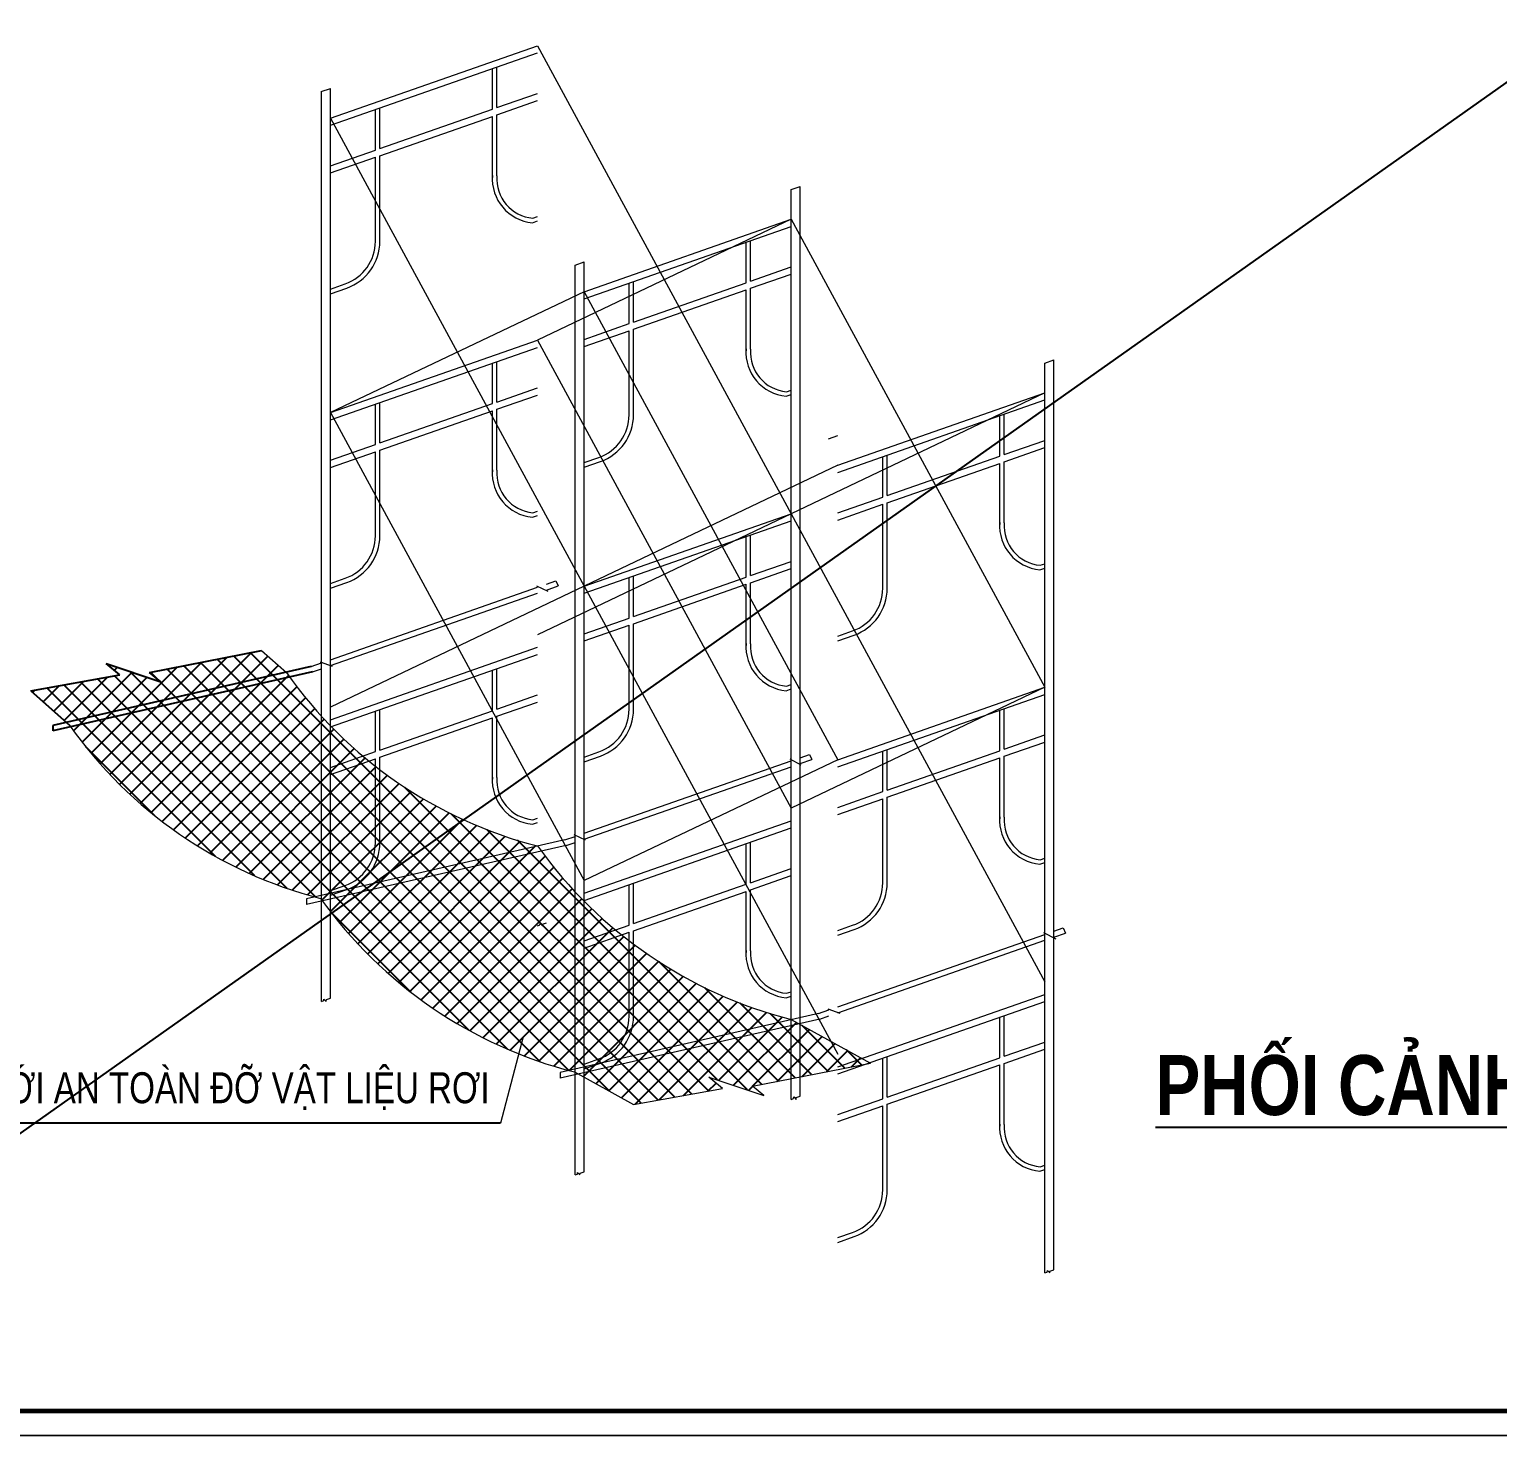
# Model space of a CAD drawing. Header units: millimetres. Extents: x 480521 to 6014615, y -961280 to 187869.
# Drawn here: x 758357 to 765592, y 77944 to 84875 of the extents above; entities that cross this region are included whole.
import ezdxf
from ezdxf.enums import TextEntityAlignment as Align

# ---------------------------------------------------------------- set-up
doc = ezdxf.new("R2010")
doc.units = ezdxf.units.MM
doc.header["$LTSCALE"] = 600
doc.header["$MEASUREMENT"] = 0
doc.layers.get('0').update_dxf_attribs({"lineweight": 0})
doc.layers.get('Defpoints').update_dxf_attribs({"lineweight": 0})
doc.layers.add('KCS_Plotter', color=11, linetype='Continuous', plot=False)
for name, color, linetype, lineweight in [('Khungten_LCDI', 7, 'Continuous', 25), ('LC Net thay', 7, 'Continuous', 25), ('LC Text1', 3, 'Continuous', 20), ('LC Text2', 7, 'Continuous', 25)]:
    doc.layers.add(name, color=color, linetype=linetype, lineweight=lineweight)
doc.layers.add('LAYER3', color=4, linetype='Continuous')
doc.styles.add('Khungten', font='VHAVAN.TTF', dxfattribs={"width": 0.9, "height": 5000})
doc.styles.add('LC 1', font='VHAVANB.TTF')
doc.styles.add('LC3', font='VHARIALB.TTF', dxfattribs={"width": 0.8})
doc.styles.add('style2', font='VHAVANB.TTF')
doc.styles.add('Title', font='VHBLACK.TTF')

# ---------------------------------------------------------------- blocks, each defined once
blk = doc.blocks.new('lcdi fix')
at = {"layer": 'Defpoints', "lineweight": 0}
blk.add_lwpolyline([(-1200, -14850), (-1200, 14850), (40800, 14850), (40800, -14850)], close=True, dxfattribs=at)
at = {"layer": 'Khungten_LCDI', "color": 5, "lineweight": 60}
blk.add_lwpolyline([(0, -14650), (0, 14650), (40600, 14650), (40600, -14650)], close=True, dxfattribs=at)
at = {"color": 7, "style": 'Khungten', "width": 0.8}
for tag, p in [('REVISION', (39499, -10746)), ('NGAYHT', (39546, -11609))]:
    blk.add_attdef(tag, text='', height=200, dxfattribs=at).set_placement(p, align=Align.CENTER)
at = {"layer": 'LC Text1', "color": 3, "style": 'LC 1', "width": 1.834006}
for tag, p, p2 in [('TENBANVE1', (36913, -8886), (40339, -8886)), ('TENBANVE2', (36913, -9562), (40339, -9562))]:
    blk.add_attdef(tag, text='', height=250, dxfattribs=at).set_placement(p, p2, align=Align.FIT)
at = {"layer": 'LC Text1', "style": 'Title', "width": 0.7}
blk.add_attdef('SOBANVE', text='', height=250, dxfattribs=at).set_placement((39562, -13896), align=Align.CENTER)
blk = doc.blocks.new('*X25')
at = {"color": 0}
for p, q in [((598.93, 507.01), (622.36, 530.44)), ((600.73, 505.27), (625.26, 529.8)), ((697.64, 451.4), (619.23, 529.82)), ((700.64, 451.94), (622.18, 530.4)), ((593.86, 512.54), (609.17, 527.85)), ((595.49, 510.64), (613.56, 528.71)), ((597.18, 508.79), (617.96, 529.58)), ((597.99, 527.28), (598.54, 527.83)), ((602.59, 503.6), (627.14, 528.15)), ((678.77, 456.14), (607.4, 527.5)), ((685.99, 452.45), (610.36, 528.08)), ((691.65, 450.33), (613.31, 528.66)), ((694.65, 450.87), (616.27, 529.24)), ((587.21, 520.03), (592.49, 525.31)), ((622.95, 490.74), (589, 524.69)), ((589.09, 518.38), (596.8, 526.09)), ((590.76, 516.52), (601.19, 526.94)), ((628.72, 488.51), (592, 525.23)), ((592.28, 514.5), (603.84, 526.06)), ((633.81, 486.95), (595, 525.76)), ((661.02, 463.28), (598, 526.3)), ((667.94, 459.9), (600.74, 527.09)), ((605.54, 525.83), (604.45, 526.92)), ((604.47, 526.69), (604.77, 526.98)), ((604.51, 501.98), (628.92, 526.39)), ((673.69, 457.68), (606.04, 525.33)), ((583.45, 523.35), (583.87, 523.77)), ((585.33, 521.69), (588.18, 524.54)), ((615.97, 494.19), (586.01, 524.15)), ((606.48, 500.42), (630.43, 524.36)), ((608.51, 498.91), (631.99, 522.39)), ((610.6, 497.47), (633.61, 520.47)), ((612.75, 496.08), (635.28, 518.61)), ((614.97, 494.76), (637.01, 516.8)), ((617.24, 493.5), (638.8, 515.06)), ((605.21, 501.41), (592.89, 513.73)), ((619.58, 492.3), (640.65, 513.37)), ((621.98, 491.17), (642.55, 511.73)), ((624.46, 490.11), (644.5, 510.15)), ((627, 489.12), (646.52, 508.64)), ((629.62, 488.2), (648.6, 507.17)), ((703.64, 452.48), (649.65, 506.47)), ((632.33, 487.37), (650.73, 505.77)), ((634.9, 486.41), (652.92, 504.43)), ((636.41, 484.38), (655.18, 503.15)), ((637.98, 482.41), (657.5, 501.94)), ((705.21, 454.45), (657.93, 501.73)), ((639.6, 480.5), (659.89, 500.79)), ((641.28, 478.64), (662.34, 499.71)), ((643.01, 476.84), (664.87, 498.7)), ((710.51, 452.68), (664.25, 498.94)), ((644.81, 475.1), (667.47, 497.77)), ((646.65, 473.41), (670.15, 496.91)), ((648.55, 471.78), (672.91, 496.14)), ((713.07, 453.66), (669.67, 497.06)), ((650.51, 470.2), (674.55, 494.24)), ((652.53, 468.68), (676.11, 492.26)), ((654.6, 467.22), (677.71, 490.33)), ((656.74, 465.82), (679.38, 488.46)), ((658.93, 464.47), (681.1, 486.65)), ((650.73, 470.03), (636.49, 484.27)), ((661.18, 463.19), (682.88, 484.89)), ((663.5, 461.97), (684.71, 483.18)), ((665.88, 460.82), (686.6, 481.53)), ((668.33, 459.73), (688.54, 479.94)), ((670.85, 458.71), (690.54, 478.41)), ((673.44, 457.77), (692.6, 476.93)), ((676.1, 456.9), (694.71, 475.51)), ((716.02, 454.24), (694.81, 475.45)), ((678.85, 456.11), (696.89, 474.15)), ((681.3, 455.03), (699.13, 472.85)), ((683.58, 453.77), (701.43, 471.62)), ((685.87, 452.52), (703.79, 470.45)), ((718.98, 454.82), (702.94, 470.86)), ((688.15, 451.27), (706.22, 469.34)), ((690.55, 450.13), (708.72, 468.3)), ((694.86, 450.9), (711.29, 467.34)), ((721.93, 455.4), (709.23, 468.11)), ((699.16, 451.68), (713.94, 466.45)), ((705.4, 454.38), (716.67, 465.64)), ((708.06, 453.5), (719.25, 464.69)), ((724.89, 455.98), (714.63, 466.24)), ((711.43, 453.34), (721.53, 463.44)), ((715.83, 454.2), (723.81, 462.18)), ((727.84, 456.56), (720.28, 464.12)), ((720.23, 455.06), (726.09, 460.93)), ((724.63, 455.93), (728.37, 459.67)), ((730.8, 457.14), (728.13, 459.81)), ((729.03, 456.79), (730.66, 458.42)), ((703.47, 452.45), (704.94, 453.91)), ((710.71, 452.61), (711.41, 453.32)), ((713.36, 451.73), (713.38, 451.75))]:
    blk.add_line(p, q, dxfattribs=at)
blk = doc.blocks.new('TIEUDE1')
at = {"layer": 'LC Text2', "color": 7, "style": 'LC 1'}
blk.add_attdef('TIªU§Ò', text='', height=5, dxfattribs=at).set_placement((0, 0), align=Align.BOTTOM_CENTER)
blk.add_attdef('TL', text='', height=3, dxfattribs=at).set_placement((0, -2), align=Align.TOP_CENTER)

msp = doc.modelspace()

# ---------------------------------------------------------------- linework, layer by layer
at = {"color": 3}
for p, q in [((759840.316, 84437.479), (760860.55, 84794.32)), ((759840.316, 84402.234), (760860.55, 84759.076)), ((760860.55, 84794.32), (762110.653, 82487.597)), ((760638.76, 84481.781), (760638.76, 84681.501)), ((760660.939, 84489.539), (760660.939, 84689.259)), ((759794.55, 84568.325), (759840.316, 84584.332)), ((759840.316, 80099.612), (759840.316, 84584.332)), ((759795.958, 80084.097), (759795.958, 84568.818)), ((760660.939, 84489.539), (760860.55, 84559.355)), ((760660.939, 84454.294), (760860.55, 84524.111)), ((760062.106, 84280.088), (760062.106, 84479.809)), ((760084.285, 84287.846), (760084.285, 84487.566)), ((760084.285, 84287.846), (760638.76, 84481.781)), ((760084.285, 84252.601), (760638.76, 84446.536)), ((760638.76, 84123.559), (760638.76, 84446.536)), ((760660.939, 84153.429), (760660.939, 84454.294)), ((759840.316, 84437.479), (761090.418, 82130.756)), ((759840.316, 84202.514), (760062.106, 84280.088)), ((759840.316, 84167.269), (760062.106, 84244.843)), ((760062.106, 83830.359), (760062.106, 84244.843)), ((760084.285, 83830.359), (760084.285, 84252.601)), ((762110.653, 84085.872), (762155.011, 84101.386)), ((762110.653, 79601.151), (762110.653, 84085.872)), ((762155.011, 79616.666), (762155.011, 84101.386)), ((760837.948, 83944.329), (760860.55, 83952.235)), ((762110.653, 83939.018), (760860.55, 83342.899)), ((761090.418, 83582.177), (762110.653, 83939.018)), ((762110.653, 83939.018), (763360.755, 81632.295)), ((760835.924, 83922.243), (760860.55, 83930.856)), ((761090.418, 83546.932), (762110.653, 83903.774)), ((761888.863, 83626.479), (761888.863, 83826.199)), ((761911.042, 83634.237), (761911.042, 83833.957)), ((761046.06, 83713.516), (761090.418, 83729.03)), ((761090.418, 79244.31), (761090.418, 83729.03)), ((761046.06, 79228.795), (761046.06, 83713.516)), ((761911.042, 83634.237), (762110.653, 83704.053)), ((761911.042, 83598.992), (762110.653, 83668.809)), ((759840.316, 83595.394), (759913.54, 83621.005)), ((759840.316, 83571.897), (759920.863, 83600.07)), ((761090.418, 83582.177), (759840.316, 82986.058)), ((761090.418, 83582.177), (762340.521, 81275.454)), ((761312.208, 83424.786), (761312.208, 83624.507)), ((761334.387, 83432.544), (761334.387, 83632.264)), ((761334.387, 83432.544), (761888.863, 83626.479)), ((761334.387, 83397.299), (761888.863, 83591.234)), ((761888.863, 83268.257), (761888.863, 83591.234)), ((761911.042, 83298.127), (761911.042, 83598.992)), ((761090.418, 83347.212), (761312.208, 83424.786)), ((761090.418, 83311.967), (761312.208, 83389.541)), ((761312.208, 82975.057), (761312.208, 83389.541)), ((761334.387, 82975.057), (761334.387, 83397.299)), ((759840.316, 82986.058), (760860.55, 83342.899)), ((759840.316, 82950.813), (760860.55, 83307.654)), ((760860.55, 83342.899), (762110.653, 81036.175)), ((760638.76, 83030.36), (760638.76, 83230.08)), ((760660.939, 83038.117), (760660.939, 83237.837)), ((763360.755, 83230.57), (763405.113, 83246.085)), ((763360.755, 78745.849), (763360.755, 83230.57)), ((763405.113, 78761.364), (763405.113, 83246.085)), ((760660.939, 83038.117), (760860.55, 83107.934)), ((760660.939, 83002.872), (760860.55, 83072.689)), ((762086.026, 83066.941), (762110.653, 83075.554)), ((762088.05, 83089.027), (762110.653, 83096.933)), ((763360.755, 83083.716), (762110.653, 82487.597)), ((762340.521, 82726.875), (763360.755, 83083.716)), ((760062.106, 82828.667), (760062.106, 83028.387)), ((760084.285, 82836.424), (760084.285, 83036.145)), ((760084.285, 82836.424), (760638.76, 83030.36)), ((760084.285, 82801.179), (760638.76, 82995.115)), ((760638.76, 82672.137), (760638.76, 82995.115)), ((760660.939, 82702.007), (760660.939, 83002.872)), ((762340.521, 82691.63), (763360.755, 83048.472)), ((759840.316, 82986.058), (761090.418, 80679.334)), ((763138.965, 82771.177), (763138.965, 82970.898)), ((763161.144, 82778.935), (763161.144, 82978.655)), ((762294.755, 82857.721), (762340.521, 82873.728)), ((763161.144, 82778.935), (763360.755, 82848.751)), ((759840.316, 82751.093), (760062.106, 82828.667)), ((759840.316, 82715.848), (760062.106, 82793.422)), ((760062.106, 82378.937), (760062.106, 82793.422)), ((760084.285, 82378.937), (760084.285, 82801.179)), ((762584.49, 82577.242), (762584.49, 82776.962)), ((763161.144, 82743.69), (763360.755, 82813.507)), ((761090.418, 82740.092), (761163.643, 82765.703)), ((761090.418, 82716.595), (761170.965, 82744.768)), ((762340.521, 82726.875), (761090.418, 82130.756)), ((762562.311, 82569.484), (762562.311, 82769.205)), ((762584.49, 82577.242), (763138.965, 82771.177)), ((762584.49, 82541.997), (763138.965, 82735.932)), ((763138.965, 82412.955), (763138.965, 82735.932)), ((763161.144, 82442.825), (763161.144, 82743.69)), ((762340.521, 82491.91), (762562.311, 82569.484)), ((760837.948, 82492.908), (760860.55, 82500.813)), ((762110.653, 82487.597), (760860.55, 81891.477)), ((761090.418, 82130.756), (762110.653, 82487.597)), ((762110.653, 82487.597), (763360.755, 80180.874)), ((762340.521, 82456.665), (762562.311, 82534.239)), ((762562.311, 82119.755), (762562.311, 82534.239)), ((762584.49, 82119.755), (762584.49, 82541.997)), ((760835.924, 82470.821), (760860.55, 82479.435)), ((761090.418, 82095.511), (762110.653, 82452.352)), ((761888.863, 82175.058), (761888.863, 82374.778)), ((761911.042, 82182.815), (761911.042, 82382.535)), ((761911.042, 82182.815), (762110.653, 82252.632)), ((761911.042, 82147.57), (762110.653, 82217.387)), ((763336.129, 82211.639), (763360.755, 82220.252)), ((763338.153, 82233.725), (763360.755, 82241.631)), ((759840.316, 82143.972), (759913.54, 82169.583)), ((759840.316, 82120.476), (759920.863, 82148.648)), ((761090.418, 82130.756), (759840.316, 81534.636)), ((759840.316, 81768.238), (760860.55, 82125.08)), ((760855.605, 82132.42), (760911.505, 82105.818)), ((760904.908, 82140.595), (760951.51, 82156.894)), ((760904.908, 82111.224), (760963.385, 82131.677)), ((760951.51, 82156.894), (760963.385, 82131.677)), ((761090.418, 82130.756), (762340.521, 79824.032)), ((761312.208, 81973.365), (761312.208, 82173.085)), ((761334.387, 81981.122), (761334.387, 82180.843)), ((761334.387, 81981.122), (761888.863, 82175.058)), ((761334.387, 81945.877), (761888.863, 82139.813)), ((761888.863, 81816.835), (761888.863, 82139.813)), ((761911.042, 81846.705), (761911.042, 82147.57)), ((759840.316, 81738.868), (760860.55, 82095.709)), ((761090.418, 81895.791), (761312.208, 81973.365)), ((761090.418, 81860.546), (761312.208, 81938.12)), ((761312.208, 81523.635), (761312.208, 81938.12)), ((761334.387, 81523.635), (761334.387, 81945.877)), ((762340.521, 81884.79), (762413.745, 81910.401)), ((762340.521, 81861.293), (762421.067, 81889.466)), ((759500.75, 81813.03), (759623.666, 81704.648)), ((759840.316, 81472.432), (760860.55, 81829.274)), ((759840.316, 81437.188), (760860.55, 81794.029)), ((759746.31, 81735.359), (759795.958, 81752.724)), ((759751.948, 81707.761), (759795.958, 81723.353)), ((759790.829, 81757.339), (759849.392, 81736.058)), ((760638.76, 81516.734), (760638.76, 81716.455)), ((760660.939, 81524.492), (760660.939, 81724.212)), ((762086.026, 81615.519), (762110.653, 81624.133)), ((762088.05, 81637.606), (762110.653, 81645.511)), ((763360.755, 81632.295), (762110.653, 81036.175)), ((762340.521, 81275.454), (763360.755, 81632.295)), ((760660.939, 81524.492), (760860.55, 81594.309)), ((760660.939, 81489.247), (760860.55, 81559.064)), ((762340.521, 81240.209), (763360.755, 81597.05)), ((760062.106, 81315.041), (760062.106, 81514.762)), ((760084.285, 81322.799), (760084.285, 81522.519)), ((760084.285, 81322.799), (760638.76, 81516.734)), ((760084.285, 81287.554), (760638.76, 81481.49)), ((760638.76, 81158.512), (760638.76, 81481.49)), ((760660.939, 81188.382), (760660.939, 81489.247)), ((763138.965, 81319.756), (763138.965, 81519.476)), ((763161.144, 81327.513), (763161.144, 81527.233)), ((763161.144, 81327.513), (763360.755, 81397.33)), ((763161.144, 81292.268), (763360.755, 81362.085)), ((759840.316, 81237.467), (760062.106, 81315.041)), ((759840.316, 81202.222), (760062.106, 81279.797)), ((760062.106, 80865.312), (760062.106, 81279.797)), ((760084.285, 80865.312), (760084.285, 81287.554)), ((761090.418, 81288.67), (761163.643, 81314.281)), ((761090.418, 81265.174), (761170.965, 81293.346)), ((762340.521, 81275.454), (761090.418, 80679.334)), ((761090.418, 80912.936), (762110.653, 81269.778)), ((762104.956, 81279.06), (762159.467, 81250.39)), ((762155.011, 81285.293), (762201.613, 81301.592)), ((762155.011, 81255.922), (762213.487, 81276.375)), ((762201.613, 81301.592), (762213.487, 81276.375)), ((762562.311, 81118.063), (762562.311, 81317.783)), ((762584.49, 81125.82), (762584.49, 81325.541)), ((762584.49, 81125.82), (763138.965, 81319.756)), ((762584.49, 81090.575), (763138.965, 81284.511)), ((763138.965, 80961.533), (763138.965, 81284.511)), ((763161.144, 80991.403), (763161.144, 81292.268)), ((761090.418, 80883.566), (762110.653, 81240.407)), ((762340.521, 81040.489), (762562.311, 81118.063)), ((762340.521, 81005.244), (762562.311, 81082.818)), ((762562.311, 80668.333), (762562.311, 81082.818)), ((762584.49, 80668.333), (762584.49, 81090.575)), ((760835.924, 80957.196), (760860.55, 80965.81)), ((760837.948, 80979.283), (760860.55, 80987.188)), ((761090.418, 80617.13), (762110.653, 80973.972)), ((760996.412, 80880.057), (761046.06, 80897.422)), ((761040.565, 80906.345), (761095.076, 80880.541)), ((761090.418, 80581.886), (762110.653, 80938.727)), ((760996.412, 80880.057), (759722.091, 80589.419)), ((761002.051, 80852.459), (759722.751, 80561.703)), ((761002.051, 80852.459), (761046.06, 80868.051)), ((761888.863, 80661.432), (761888.863, 80861.153)), ((761911.042, 80669.19), (761911.042, 80868.91)), ((763336.129, 80760.218), (763360.755, 80768.831)), ((763338.153, 80782.304), (763360.755, 80790.209)), ((761911.042, 80669.19), (762110.653, 80739.007)), ((761911.042, 80633.945), (762110.653, 80703.762)), ((759840.316, 80630.347), (759913.54, 80655.958)), ((759840.316, 80606.85), (759920.863, 80635.023)), ((761312.208, 80459.739), (761312.208, 80659.46)), ((761334.387, 80467.497), (761334.387, 80667.217)), ((761334.387, 80467.497), (761888.863, 80661.432)), ((761334.387, 80432.252), (761888.863, 80626.188)), ((761888.863, 80303.21), (761888.863, 80626.188)), ((761911.042, 80333.08), (761911.042, 80633.945)), ((759722.091, 80589.419), (759722.751, 80561.703)), ((760860.55, 80456.453), (760872.693, 80460.701)), ((760872.693, 80460.701), (760873.368, 80468.113)), ((760873.368, 80468.113), (760884.866, 80456.226)), ((760884.866, 80456.226), (760885.877, 80465.312)), ((760885.877, 80465.312), (760904.908, 80471.968)), ((761090.418, 80382.165), (761312.208, 80459.739)), ((762340.521, 80433.368), (762413.745, 80458.979)), ((761090.418, 80346.921), (761312.208, 80424.495)), ((761312.208, 80010.01), (761312.208, 80424.495)), ((761334.387, 80010.01), (761334.387, 80432.252)), ((762340.521, 80409.872), (762421.067, 80438.044)), ((762340.521, 80057.634), (763360.755, 80414.476)), ((763354.411, 80424.09), (763414.541, 80392.464)), ((763405.113, 80429.991), (763451.715, 80446.29)), ((763405.113, 80400.62), (763463.59, 80421.073)), ((763451.715, 80446.29), (763463.59, 80421.073)), ((762340.521, 80028.264), (763360.755, 80385.105)), ((759821.284, 80092.956), (759840.316, 80099.612)), ((762086.026, 80101.894), (762110.653, 80110.508)), ((762088.05, 80123.981), (762110.653, 80131.886)), ((762340.521, 79761.828), (763360.755, 80118.67)), ((759795.958, 80084.097), (759808.101, 80088.345)), ((759808.101, 80088.345), (759808.775, 80095.757)), ((759808.775, 80095.757), (759820.274, 80083.87)), ((759820.274, 80083.87), (759821.284, 80092.956)), ((762246.515, 80024.755), (760972.193, 79734.117)), ((762246.515, 80024.755), (762296.163, 80042.12)), ((762291.055, 80047.739), (762351.185, 80025.601)), ((762340.521, 79726.584), (763360.755, 80083.425)), ((762252.153, 79997.157), (760972.853, 79706.401)), ((762111.364, 79994.857), (762502.27, 79779.962)), ((762252.153, 79997.157), (762296.163, 80012.749)), ((763138.965, 79806.13), (763138.965, 80005.851)), ((763161.144, 79813.888), (763161.144, 80013.608)), ((760790.936, 79909.501), (760678.165, 79484.332)), ((763161.144, 79813.888), (763360.755, 79883.705)), ((762584.49, 79612.195), (762584.49, 79811.915)), ((763161.144, 79778.643), (763360.755, 79848.46)), ((761042.531, 79736.261), (761334.67, 79575.663)), ((761090.418, 79775.045), (761163.643, 79800.656)), ((761090.418, 79751.548), (761170.965, 79779.721)), ((761919.715, 79665.609), (762502.27, 79779.962)), ((762562.311, 79604.437), (762562.311, 79804.158)), ((762584.49, 79612.195), (763138.965, 79806.13)), ((762584.49, 79576.95), (763138.965, 79770.886)), ((763138.965, 79447.908), (763138.965, 79770.886)), ((763161.144, 79477.778), (763161.144, 79778.643)), ((760972.193, 79734.117), (760972.853, 79706.401)), ((761705.948, 79710.582), (761975.969, 79620.636)), ((761773.454, 79654.366), (761705.948, 79710.582)), ((761975.969, 79620.636), (761919.715, 79665.609)), ((761334.67, 79575.663), (761773.454, 79654.366)), ((762110.653, 79601.151), (762122.796, 79605.399)), ((762122.796, 79605.399), (762123.47, 79612.811)), ((762123.47, 79612.811), (762134.969, 79600.924)), ((762134.969, 79600.924), (762135.979, 79610.01)), ((762135.979, 79610.01), (762155.011, 79616.666)), ((762340.521, 79526.863), (762562.311, 79604.437)), ((762340.521, 79491.619), (762562.311, 79569.193)), ((762562.311, 79154.708), (762562.311, 79569.193)), ((762584.49, 79154.708), (762584.49, 79576.95)), ((761046.06, 79228.795), (761058.203, 79233.043)), ((761058.203, 79233.043), (761058.878, 79240.455)), ((761058.878, 79240.455), (761070.376, 79228.568)), ((761070.376, 79228.568), (761071.386, 79237.654)), ((761071.386, 79237.654), (761090.418, 79244.31)), ((763336.129, 79246.592), (763360.755, 79255.206)), ((763338.153, 79268.679), (763360.755, 79276.584)), ((762340.521, 78919.743), (762413.745, 78945.354)), ((762340.521, 78896.246), (762421.067, 78924.419)), ((763360.755, 78745.849), (763372.898, 78750.097)), ((763372.898, 78750.097), (763373.573, 78757.509)), ((763373.573, 78757.509), (763385.071, 78745.622)), ((763385.071, 78745.622), (763386.081, 78754.708)), ((763386.081, 78754.708), (763405.113, 78761.364))]:
    msp.add_line(p, q, dxfattribs=at)
for centre, radius, start, end in [((760855.78, 84138.896), 217.561, 175.7342684, 264.7635625), ((760855.78, 84138.896), 195.382, 175.7342684, 264.7635625), ((759840.316, 83830.359), 221.79, 289.2779957, 0), ((759840.316, 83830.359), 243.969, 289.2779957, 0), ((762105.882, 83283.594), 217.561, 175.7342684, 264.7635625), ((762105.882, 83283.594), 195.382, 175.7342684, 264.7635625), ((761090.418, 82975.057), 221.79, 289.2779957, 0), ((761090.418, 82975.057), 243.969, 289.2779957, 0), ((760855.78, 82687.474), 217.561, 175.7342684, 264.7635625), ((760855.78, 82687.474), 195.382, 175.7342684, 264.7635625), ((763355.984, 82428.292), 217.561, 175.7342684, 264.7635625), ((763355.984, 82428.292), 195.382, 175.7342684, 264.7635625), ((759840.316, 82378.937), 221.79, 289.2779957, 0), ((759840.316, 82378.937), 243.969, 289.2779957, 0), ((762340.521, 82119.755), 221.79, 289.2779957, 0), ((762340.521, 82119.755), 243.969, 289.2779957, 0), ((762105.882, 81832.172), 217.561, 175.7342684, 264.7635625), ((762105.882, 81832.172), 195.382, 175.7342684, 264.7635625), ((761400.501, 82954.642), 2172.47, 215.1261689, 255.6280885), ((761090.418, 81523.635), 221.79, 289.2779957, 0), ((761090.418, 81523.635), 243.969, 289.2779957, 0), ((760331.668, 82696.046), 2172.47, 215.1261689, 255.6280885), ((760855.78, 81173.849), 217.561, 175.7342684, 264.7635625), ((760855.78, 81173.849), 195.382, 175.7342684, 264.7635625), ((763355.984, 80976.87), 217.561, 175.7342684, 264.7635625), ((763355.984, 80976.87), 195.382, 175.7342684, 264.7635625), ((759840.316, 80865.312), 221.79, 289.2779957, 0), ((759840.316, 80865.312), 243.969, 289.2779957, 0), ((762654.295, 82129.622), 2202.725, 215.5106837, 255.7305788), ((762340.521, 80668.333), 221.79, 289.2779957, 0), ((762340.521, 80668.333), 243.969, 289.2779957, 0), ((761585.463, 81871.027), 2202.725, 215.5106837, 255.7305788), ((762105.882, 80318.547), 217.561, 175.7342684, 264.7635625), ((762105.882, 80318.547), 195.382, 175.7342684, 264.7635625), ((761090.418, 80010.01), 221.79, 289.2779957, 0), ((761090.418, 80010.01), 243.969, 289.2779957, 0), ((763355.984, 79463.245), 217.561, 175.7342684, 264.7635625), ((763355.984, 79463.245), 195.382, 175.7342684, 264.7635625), ((762340.521, 79154.708), 221.79, 289.2779957, 0), ((762340.521, 79154.708), 243.969, 289.2779957, 0)]:
    msp.add_arc(centre, radius, start, end, dxfattribs=at)
at = {"layer": 'KCS_Plotter'}
msp.add_line((756204.637, 77943.59), (781404.637, 95763.59), dxfattribs=at)
at = {"layer": 'LAYER3'}
for p, q in [((758948.614, 81704.648), (759500.75, 81813.03)), ((758363.569, 81614.702), (758802.352, 81693.405)), ((759746.31, 81735.359), (758471.988, 81444.721)), ((759751.948, 81707.761), (758472.648, 81417.005)), ((758802.352, 81693.405), (758734.847, 81749.621)), ((758734.847, 81749.621), (759004.868, 81659.675)), ((759004.868, 81659.675), (758948.614, 81704.648)), ((758363.569, 81614.702), (758554.833, 81446.053)), ((758471.988, 81444.721), (758472.648, 81417.005)), ((760678.165, 79484.332), (757984.814, 79484.332))]:
    msp.add_line(p, q, dxfattribs=at)

# ---------------------------------------------------------------- block references
at = {"layer": 'LAYER3', "xscale": 27.72376611971868, "yscale": 27.72376611971868, "zscale": 27.72376611971868}
msp.add_blockref('*X25', (742197.118, 67097.577), dxfattribs=at)
at = {"layer": 'LC Net thay', "xscale": 0.6000000155618168, "yscale": 0.6000000155618168, "zscale": 0.6000000155618168}
for p in [(756924.637, 86853.59), (756924.637, 69033.59)]:
    msp.add_blockref('lcdi fix', p, dxfattribs=at)
at = {"layer": 'LC Text2'}
ref = msp.add_blockref('TIEUDE1', (766101.355, 79435.103), dxfattribs=dict(at, xscale=60.00000000003865, yscale=60.00000000003865, zscale=60.00000000003865))
ref.add_attrib('TIªU§Ò', '%%Uphèi c¶nh l\xadíi an toµn', dxfattribs={"color": 7, "height": 295.46488, "style": 'LC3', "width": 0.8}).set_placement((766101.355, 79435.103), align=Align.BOTTOM_CENTER)

# ---------------------------------------------------------------- texts
at = {"style": 'style2', "width": 0.8}
msp.add_text('l\xadíi an toµn ®ì vËt liÖu r¬i', height=152.54206, dxfattribs=at).set_placement((758016.477, 79582.164))

doc.saveas('drawing.dxf')
